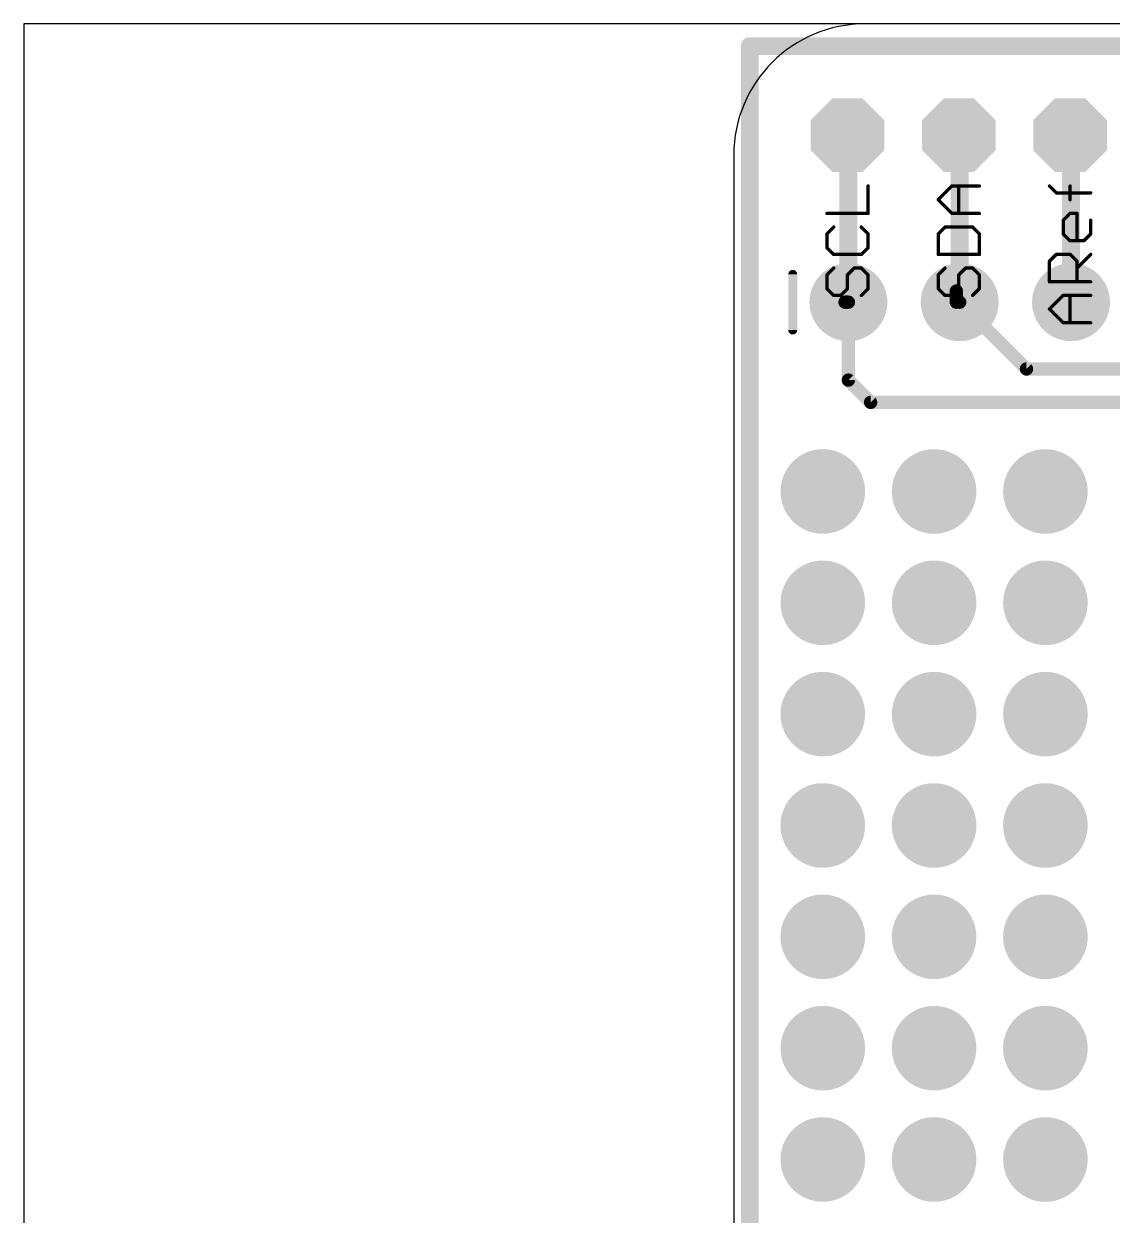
# Model space of a CAD drawing. Extents: x -16 to 117, y 0 to 53.
# Drawn here: x -16.2 to 8.64, y 26.16 to 53.34 of the extents above; entities that cross this region are included whole.
import ezdxf

# ---------------------------------------------------------------- set-up
doc = ezdxf.new("R2010")
doc.units = 0
for name, color, linetype in [('1', 12, 'CONTINUOUS'), ('16', 132, 'CONTINUOUS'), ('17', 110, 'CONTINUOUS'), ('18', 110, 'CONTINUOUS'), ('20', 53, 'CONTINUOUS'), ('21', 53, 'CONTINUOUS'), ('51', 253, 'CONTINUOUS')]:
    doc.layers.add(name, color=color, linetype=linetype)

# ---------------------------------------------------------------- blocks, each defined once
blk = doc.blocks.new('RECT')
blk.add_solid([(-0.5, -0.5), (0.5, -0.5), (-0.5, 0.5), (0.5, 0.5)])
blk = doc.blocks.new('ROUNDP')
at = {"const_width": 0.5}
blk.add_lwpolyline([(0, -0.25, 1), (0, 0.25, 1), (0, -0.25)], format="xyb", dxfattribs=at)
blk = doc.blocks.new('OCTAGONP')
at = {"const_width": 0.5}
blk.add_lwpolyline([(-0.25, -0.1036), (-0.25, 0.1036), (-0.1036, 0.25), (0.1036, 0.25), (0.25, 0.1036), (0.25, -0.1036), (0.1036, -0.25), (-0.1036, -0.25), (-0.25, -0.1036), (-0.25, 0.1036)], dxfattribs=at)
blk = doc.blocks.new('ROUNDV')
at = {"const_width": 0.5}
blk.add_lwpolyline([(0, -0.25, 1), (0, 0.25, 1), (0, -0.25)], format="xyb", dxfattribs=at)

msp = doc.modelspace()

# ---------------------------------------------------------------- linework, layer by layer
at = {"layer": '1'}
for points, const_width in [([(2.6162, 50.8), (2.596, 50.8)], 0.4064), ([(2.6162, 46.99), (2.6162, 50.8)], 0.4064), ([(5.1562, 50.8), (5.136, 50.8)], 0.4064), ([(5.1562, 46.99), (5.1562, 50.8)], 0.4064), ([(7.6962, 50.8), (7.676, 50.8)], 0.4064), ([(7.6962, 46.99), (7.6962, 50.8)], 0.4064), ([(2.6162, 45.212), (2.6162, 46.99)], 0.3048), ([(6.6802, 45.466), (5.1562, 46.99)], 0.3048), ([(27.94, 45.466), (6.6802, 45.466)], 0.3048), ([(3.1242, 44.704), (2.6162, 45.212)], 0.3048), ([(26.162, 44.704), (3.1242, 44.704)], 0.3048)]:
    msp.add_lwpolyline(points, dxfattribs=dict(at, const_width=const_width))
for points, const_width in [([(2.596, 50.9016, 1), (2.596, 50.6984)], 0.2032), ([(2.7178, 50.8, 1), (2.5146, 50.8)], 0.2032), ([(2.6162, 50.6984, 1), (2.6162, 50.9016)], 0.2032), ([(5.136, 50.9016, 1), (5.136, 50.6984)], 0.2032), ([(5.2578, 50.8, 1), (5.0546, 50.8)], 0.2032), ([(5.1562, 50.6984, 1), (5.1562, 50.9016)], 0.2032), ([(7.676, 50.9016, 1), (7.676, 50.6984)], 0.2032), ([(7.7978, 50.8, 1), (7.5946, 50.8)], 0.2032), ([(7.6962, 50.6984, 1), (7.6962, 50.9016)], 0.2032), ([(2.5146, 46.99, 1), (2.7178, 46.99)], 0.2032), ([(2.6924, 46.99, 1), (2.54, 46.99)], 0.1524), ([(5.0546, 46.99, 1), (5.2578, 46.99)], 0.2032), ([(5.2101, 47.0439, 1), (5.1023, 46.9361)], 0.1524), ([(7.5946, 46.99, 1), (7.7978, 46.99)], 0.2032), ([(6.6802, 45.5422, 1), (6.6802, 45.3898)], 0.1524), ([(6.6263, 45.4121, 1), (6.7341, 45.5199)], 0.1524), ([(2.6701, 45.2659, 1), (2.5623, 45.1581)], 0.1524), ([(2.54, 45.212, 1), (2.6924, 45.212)], 0.1524), ([(3.1242, 44.7802, 1), (3.1242, 44.6278)], 0.1524), ([(3.0703, 44.6501, 1), (3.1781, 44.7579)], 0.1524)]:
    msp.add_lwpolyline(points, format="xyb", dxfattribs=dict(at, const_width=const_width))
at = {"layer": '16'}
for points, const_width in [([(52.436, 52.832), (0.366, 52.832)], 0.4064), ([(0.366, 52.832), (0.366, 0.978)], 0.4064), ([(5.08, 47.0662), (5.08, 47.244)], 0.3048), ([(2.6162, 46.99), (2.54, 46.99)], 0.3048), ([(5.1562, 46.99), (5.08, 47.0662)], 0.3048), ([(5.08, 47.0662), (5.08, 46.99)], 0.3048)]:
    msp.add_lwpolyline(points, dxfattribs=dict(at, const_width=const_width))
for points, const_width in [([(0.366, 52.9336, 1), (0.366, 52.7304)], 0.2032), ([(0.4676, 52.832, 1), (0.2644, 52.832)], 0.2032), ([(5.1562, 47.244, 1), (5.0038, 47.244)], 0.1524), ([(2.54, 47.0662, 1), (2.54, 46.9138)], 0.1524), ([(2.6162, 46.9138, 1), (2.6162, 47.0662)], 0.1524), ([(5.1339, 47.1201, 1), (5.0261, 47.0123)], 0.1524), ([(5.1562, 47.0662, 1), (5.0038, 47.0662)], 0.1524), ([(5.0038, 47.0662, 1), (5.1562, 47.0662)], 0.1524), ([(5.0038, 46.99, 1), (5.1562, 46.99)], 0.1524), ([(5.1023, 46.9361, 1), (5.2101, 47.0439)], 0.1524)]:
    msp.add_lwpolyline(points, format="xyb", dxfattribs=dict(at, const_width=const_width))
at = {"layer": '20'}
for p, q in [((114.46, 53.34), (3, 53.34)), ((0, 50.34), (0, 3))]:
    msp.add_line(p, q, dxfattribs=at)
msp.add_arc((3, 50.34), 3, 90, 180, dxfattribs=at)
at = {"layer": '21', "const_width": 0.0762}
for points in [[(3.0659, 49.0136), (3.0659, 49.6407)], [(4.6653, 49.3271), (4.9788, 49.6407)], [(4.9788, 49.6407), (5.6059, 49.6407)], [(5.1356, 49.0136), (5.1356, 49.6407)], [(7.3621, 49.4822), (7.2053, 49.639)], [(8.1459, 49.4822), (7.3621, 49.4822)], [(7.6756, 49.3254), (7.6756, 49.639)], [(4.9788, 49.0136), (4.6653, 49.3271)], [(2.1253, 49.0136), (3.0659, 49.0136)], [(5.6059, 49.0136), (4.9788, 49.0136)], [(7.5188, 48.8602), (7.6756, 49.017)], [(7.6756, 49.017), (7.8324, 49.017)], [(7.8324, 49.017), (7.8324, 48.3899)], [(2.2821, 48.7051), (2.1253, 48.5484)], [(3.0659, 48.5484), (2.9091, 48.7051)], [(4.8221, 48.7051), (4.6653, 48.5484)], [(5.4491, 48.7051), (4.8221, 48.7051)], [(5.6059, 48.5484), (5.4491, 48.7051)], [(7.5188, 48.5467), (7.5188, 48.8602)], [(8.1459, 48.8602), (8.1459, 48.5467)], [(2.1253, 48.5484), (2.1253, 48.2348)], [(3.0659, 48.2348), (3.0659, 48.5484)], [(4.6653, 48.5484), (4.6653, 48.0781)], [(5.6059, 48.0781), (5.6059, 48.5484)], [(7.6756, 48.3899), (7.5188, 48.5467)], [(7.9891, 48.3899), (7.6756, 48.3899)], [(8.1459, 48.5467), (7.9891, 48.3899)], [(2.1253, 48.2348), (2.2821, 48.0781)], [(2.2821, 48.0781), (2.9091, 48.0781)], [(2.9091, 48.0781), (3.0659, 48.2348)], [(4.6653, 48.0781), (5.6059, 48.0781)], [(7.2053, 47.9247), (7.3621, 48.0815)], [(7.3621, 48.0815), (7.6756, 48.0815)], [(7.6756, 48.0815), (7.8324, 47.9247)], [(7.8324, 47.7679), (8.1459, 48.0815)], [(7.2053, 47.4544), (7.2053, 47.9247)], [(7.8324, 47.9247), (7.8324, 47.4544)], [(2.2821, 47.7696), (2.1253, 47.6128)], [(2.1253, 47.6128), (2.1253, 47.2993)], [(2.5956, 47.6128), (2.7524, 47.7696)], [(2.5956, 47.2993), (2.5956, 47.6128)], [(2.7524, 47.7696), (2.9091, 47.7696)], [(2.9091, 47.7696), (3.0659, 47.6128)], [(3.0659, 47.6128), (3.0659, 47.2993)], [(4.8221, 47.7696), (4.6653, 47.6128)], [(4.6653, 47.6128), (4.6653, 47.2993)], [(5.1356, 47.6128), (5.2924, 47.7696)], [(5.1356, 47.2993), (5.1356, 47.6128)], [(5.2924, 47.7696), (5.4491, 47.7696)], [(5.4491, 47.7696), (5.6059, 47.6128)], [(5.6059, 47.6128), (5.6059, 47.2993)], [(2.1253, 47.2993), (2.2821, 47.1425)], [(2.4388, 47.1425), (2.5956, 47.2993)], [(3.0659, 47.2993), (2.9091, 47.1425)], [(4.6653, 47.2993), (4.8221, 47.1425)], [(4.9788, 47.1425), (5.1356, 47.2993)], [(5.6059, 47.2993), (5.4491, 47.1425)], [(8.1459, 47.4544), (7.2053, 47.4544)], [(2.2821, 47.1425), (2.4388, 47.1425)], [(4.8221, 47.1425), (4.9788, 47.1425)], [(7.2053, 46.8324), (7.5188, 47.1459)], [(7.5188, 47.1459), (8.1459, 47.1459)], [(7.6756, 46.5189), (7.6756, 47.1459)], [(7.5188, 46.5189), (7.2053, 46.8324)], [(8.1459, 46.5189), (7.5188, 46.5189)]]:
    msp.add_lwpolyline(points, dxfattribs=at)
at = {"layer": '21', "const_width": 0.0381}
for points in [[(3.085, 49.6407, 1), (3.0469, 49.6407)], [(4.9788, 49.6597, 1), (4.9788, 49.6216)], [(4.9923, 49.6272, 1), (4.9654, 49.6541)], [(5.1547, 49.6407, 1), (5.1166, 49.6407)], [(5.6059, 49.6216, 1), (5.6059, 49.6597)], [(7.2188, 49.6524, 1), (7.1918, 49.6255)], [(7.3621, 49.5012, 1), (7.3621, 49.4631)], [(7.3486, 49.4687, 1), (7.3755, 49.4957)], [(7.6947, 49.639, 1), (7.6566, 49.639)], [(8.1459, 49.4631, 1), (8.1459, 49.5012)], [(4.6788, 49.3406, 1), (4.6518, 49.3136)], [(4.6518, 49.3406, 1), (4.6788, 49.3136)], [(7.6566, 49.3254, 1), (7.6947, 49.3254)], [(2.1253, 49.0326, 1), (2.1253, 48.9945)], [(3.0469, 49.0136, 1), (3.085, 49.0136)], [(3.0659, 48.9945, 1), (3.0659, 49.0326)], [(4.9788, 49.0326, 1), (4.9788, 48.9945)], [(4.9654, 49.0001, 1), (4.9923, 49.0271)], [(5.1166, 49.0136, 1), (5.1547, 49.0136)], [(5.6059, 48.9945, 1), (5.6059, 49.0326)], [(7.6756, 49.036, 1), (7.6756, 48.9979)], [(7.6891, 49.0035, 1), (7.6621, 49.0304)], [(7.8514, 49.017, 1), (7.8133, 49.017)], [(7.8324, 48.9979, 1), (7.8324, 49.036)], [(2.2955, 48.6917, 1), (2.2686, 48.7186)], [(2.9226, 48.7186, 1), (2.8957, 48.6917)], [(4.8221, 48.7242, 1), (4.8221, 48.6861)], [(4.8355, 48.6917, 1), (4.8086, 48.7186)], [(5.4626, 48.7186, 1), (5.4357, 48.6917)], [(5.4491, 48.6861, 1), (5.4491, 48.7242)], [(7.5379, 48.8602, 1), (7.4998, 48.8602)], [(7.5054, 48.8737, 1), (7.5323, 48.8467)], [(8.165, 48.8602, 1), (8.1269, 48.8602)], [(2.1443, 48.5484, 1), (2.1062, 48.5484)], [(2.1118, 48.5618, 1), (2.1388, 48.5349)], [(3.085, 48.5484, 1), (3.0469, 48.5484)], [(3.0524, 48.5349, 1), (3.0794, 48.5618)], [(4.6843, 48.5484, 1), (4.6462, 48.5484)], [(4.6518, 48.5618, 1), (4.6788, 48.5349)], [(5.625, 48.5484, 1), (5.5869, 48.5484)], [(5.5924, 48.5349, 1), (5.6194, 48.5618)], [(7.4998, 48.5467, 1), (7.5379, 48.5467)], [(7.5323, 48.5601, 1), (7.5054, 48.5332)], [(7.6756, 48.409, 1), (7.6756, 48.3709)], [(7.6621, 48.3764, 1), (7.6891, 48.4034)], [(7.8133, 48.3899, 1), (7.8514, 48.3899)], [(7.9757, 48.4034, 1), (8.0026, 48.3764)], [(7.9891, 48.3709, 1), (7.9891, 48.409)], [(8.1269, 48.5467, 1), (8.165, 48.5467)], [(8.1594, 48.5332, 1), (8.1324, 48.5601)], [(2.1062, 48.2348, 1), (2.1443, 48.2348)], [(2.1388, 48.2483, 1), (2.1118, 48.2214)], [(2.2821, 48.0971, 1), (2.2821, 48.059)], [(2.2686, 48.0646, 1), (2.2955, 48.0915)], [(2.8957, 48.0915, 1), (2.9226, 48.0646)], [(2.9091, 48.059, 1), (2.9091, 48.0971)], [(3.0469, 48.2348, 1), (3.085, 48.2348)], [(3.0794, 48.2214, 1), (3.0524, 48.2483)], [(4.6653, 48.0971, 1), (4.6653, 48.059)], [(5.6059, 48.059, 1), (5.6059, 48.0971)], [(7.3621, 48.1005, 1), (7.3621, 48.0624)], [(7.3755, 48.068, 1), (7.3486, 48.0949)], [(7.6891, 48.0949, 1), (7.6621, 48.068)], [(7.6756, 48.0624, 1), (7.6756, 48.1005)], [(8.1594, 48.068, 1), (8.1324, 48.0949)], [(4.6462, 48.0781, 1), (4.6843, 48.0781)], [(5.5869, 48.0781, 1), (5.625, 48.0781)], [(7.2243, 47.9247, 1), (7.1862, 47.9247)], [(7.1918, 47.9382, 1), (7.2188, 47.9112)], [(7.8514, 47.9247, 1), (7.8133, 47.9247)], [(7.8189, 47.9112, 1), (7.8458, 47.9382)], [(2.1443, 47.6128, 1), (2.1062, 47.6128)], [(2.1118, 47.6263, 1), (2.1388, 47.5994)], [(2.2955, 47.7561, 1), (2.2686, 47.7831)], [(2.6147, 47.6128, 1), (2.5766, 47.6128)], [(2.5821, 47.6263, 1), (2.6091, 47.5994)], [(2.7524, 47.7887, 1), (2.7524, 47.7506)], [(2.7658, 47.7561, 1), (2.7389, 47.7831)], [(2.9226, 47.7831, 1), (2.8957, 47.7561)], [(2.9091, 47.7506, 1), (2.9091, 47.7887)], [(3.085, 47.6128, 1), (3.0469, 47.6128)], [(3.0524, 47.5994, 1), (3.0794, 47.6263)], [(4.6843, 47.6128, 1), (4.6462, 47.6128)], [(4.6518, 47.6263, 1), (4.6788, 47.5994)], [(4.8355, 47.7561, 1), (4.8086, 47.7831)], [(5.1221, 47.6263, 1), (5.1491, 47.5994)], [(5.1547, 47.6128, 1), (5.1166, 47.6128)], [(5.2924, 47.7887, 1), (5.2924, 47.7506)], [(5.3058, 47.7561, 1), (5.2789, 47.7831)], [(5.4626, 47.7831, 1), (5.4357, 47.7561)], [(5.4491, 47.7506, 1), (5.4491, 47.7887)], [(5.625, 47.6128, 1), (5.5869, 47.6128)], [(5.5924, 47.5994, 1), (5.6194, 47.6263)], [(7.8189, 47.7814, 1), (7.8458, 47.7544)], [(2.1062, 47.2993, 1), (2.1443, 47.2993)], [(2.1388, 47.3128, 1), (2.1118, 47.2858)], [(2.5766, 47.2993, 1), (2.6147, 47.2993)], [(2.6091, 47.2858, 1), (2.5821, 47.3128)], [(3.0469, 47.2993, 1), (3.085, 47.2993)], [(3.0794, 47.2858, 1), (3.0524, 47.3128)], [(4.6788, 47.3128, 1), (4.6518, 47.2858)], [(4.6462, 47.2993, 1), (4.6843, 47.2993)], [(5.1166, 47.2993, 1), (5.1547, 47.2993)], [(5.1491, 47.2858, 1), (5.1221, 47.3128)], [(5.5869, 47.2993, 1), (5.625, 47.2993)], [(5.6194, 47.2858, 1), (5.5924, 47.3128)], [(7.2053, 47.4734, 1), (7.2053, 47.4353)], [(7.1862, 47.4544, 1), (7.2243, 47.4544)], [(7.8133, 47.4544, 1), (7.8514, 47.4544)], [(8.1459, 47.4353, 1), (8.1459, 47.4734)], [(2.2821, 47.1616, 1), (2.2821, 47.1235)], [(2.2686, 47.1291, 1), (2.2955, 47.156)], [(2.4254, 47.156, 1), (2.4523, 47.1291)], [(2.4388, 47.1235, 1), (2.4388, 47.1616)], [(2.8957, 47.156, 1), (2.9226, 47.1291)], [(4.8221, 47.1616, 1), (4.8221, 47.1235)], [(4.8086, 47.1291, 1), (4.8355, 47.156)], [(4.9654, 47.156, 1), (4.9923, 47.1291)], [(4.9788, 47.1235, 1), (4.9788, 47.1616)], [(5.4357, 47.156, 1), (5.4626, 47.1291)], [(7.5188, 47.165, 1), (7.5188, 47.1269)], [(7.5323, 47.1325, 1), (7.5054, 47.1594)], [(7.6947, 47.1459, 1), (7.6566, 47.1459)], [(8.1459, 47.1269, 1), (8.1459, 47.165)], [(7.2188, 46.8459, 1), (7.1918, 46.8189)], [(7.1918, 46.8459, 1), (7.2188, 46.8189)], [(7.5188, 46.5379, 1), (7.5188, 46.4998)], [(7.5054, 46.5054, 1), (7.5323, 46.5323)], [(7.6566, 46.5189, 1), (7.6947, 46.5189)], [(8.1459, 46.4998, 1), (8.1459, 46.5379)]]:
    msp.add_lwpolyline(points, format="xyb", dxfattribs=at)
at = {"layer": '51'}
for p, q in [((48.316, 53.34), (-16.2, 53.34)), ((-16.2, 53.34), (-16.2, 0))]:
    msp.add_line(p, q, dxfattribs=at)
at = {"layer": '51', "const_width": 0.2032}
msp.add_lwpolyline([(1.3462, 47.625), (1.3462, 46.355)], dxfattribs=at)
at = {"layer": '51', "const_width": 0.1016}
for points in [[(1.397, 47.625, 1), (1.2954, 47.625)], [(1.2954, 46.355, 1), (1.397, 46.355)]]:
    msp.add_lwpolyline(points, format="xyb", dxfattribs=at)

# ---------------------------------------------------------------- block references
at = {"layer": '17', "xscale": 1.6764, "yscale": 1.6764}
for p in [(2.596, 50.8), (2.596, 50.8), (5.136, 50.8), (5.136, 50.8), (7.676, 50.8), (7.676, 50.8)]:
    msp.add_blockref('OCTAGONP', p, dxfattribs=at)
at = {"layer": '17', "xscale": 1.778, "yscale": 1.778, "rotation": 90}
for p in [(2.6162, 46.99), (2.6162, 46.99), (5.1562, 46.99), (5.1562, 46.99), (7.6962, 46.99), (7.6962, 46.99)]:
    msp.add_blockref('ROUNDP', p, dxfattribs=at)
at = {"layer": '18', "xscale": 1.9304, "yscale": 1.9304}
for p in [(2.032, 42.672), (2.032, 42.672), (4.572, 42.672), (4.572, 42.672), (7.112, 42.672), (7.112, 42.672), (2.032, 40.132), (2.032, 40.132), (4.572, 40.132), (4.572, 40.132), (7.112, 40.132), (7.112, 40.132), (2.032, 37.592), (2.032, 37.592), (4.572, 37.592), (4.572, 37.592), (7.112, 37.592), (7.112, 37.592), (2.032, 35.052), (2.032, 35.052), (4.572, 35.052), (4.572, 35.052), (7.112, 35.052), (7.112, 35.052), (2.032, 32.512), (2.032, 32.512), (4.572, 32.512), (4.572, 32.512), (7.112, 32.512), (7.112, 32.512), (2.032, 29.972), (2.032, 29.972), (4.572, 29.972), (4.572, 29.972), (7.112, 29.972), (7.112, 29.972), (2.032, 27.432), (2.032, 27.432), (4.572, 27.432), (4.572, 27.432), (7.112, 27.432), (7.112, 27.432)]:
    msp.add_blockref('ROUNDV', p, dxfattribs=at)
at = {"layer": '51', "xscale": 0.508, "yscale": 0.508}
for p in [(2.6162, 46.99), (5.1562, 46.99), (7.6962, 46.99)]:
    msp.add_blockref('RECT', p, dxfattribs=at)

doc.saveas('drawing.dxf')
